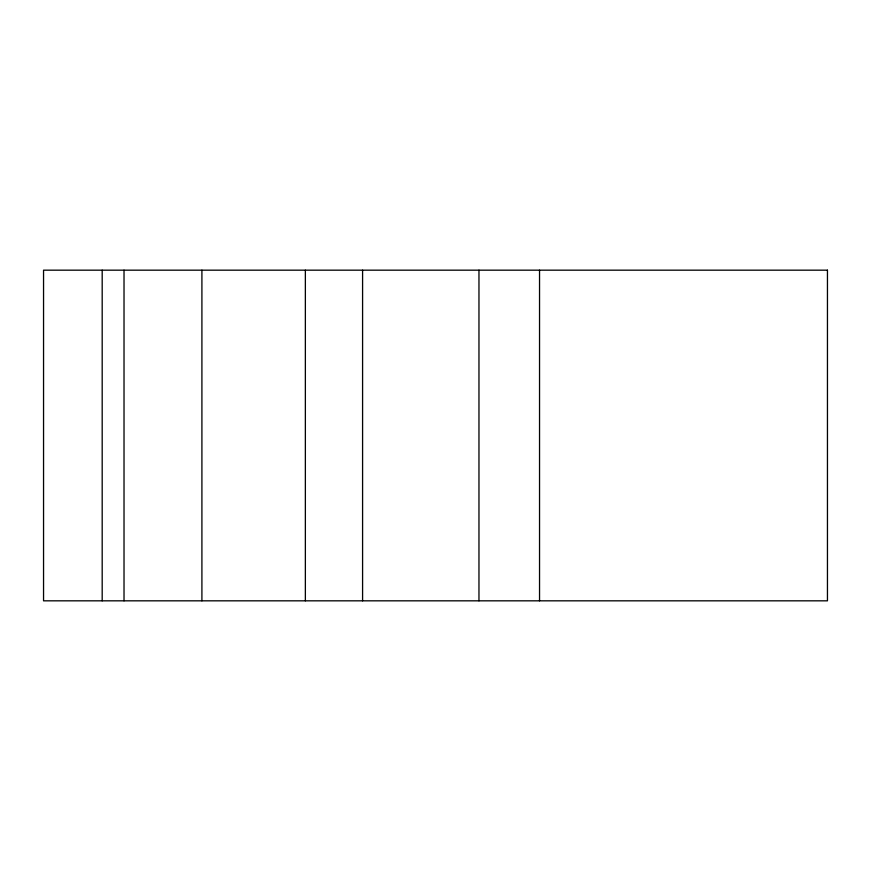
<?xml version="1.0" encoding="UTF-8"?>
<svg xmlns="http://www.w3.org/2000/svg" width="871" height="871" viewBox="0 0 871 871"><rect width="100%" height="100%" fill="white"/><g stroke="black" fill="none" stroke-linecap="round" stroke-linejoin="round"><path stroke-width="1.31" d="M539.541 270.173L539.541 600.827M478.963 270.173L478.963 600.827M362.586 270.173L362.586 600.827M305.362 270.173L305.362 600.827M201.909 270.173L201.909 600.827M124.02 270.173L124.02 600.827M102.19 270.173L102.19 600.827M827.45 270.173L43.55 270.173L43.55 600.827L827.45 600.827L827.45 270.173"/></g></svg>
